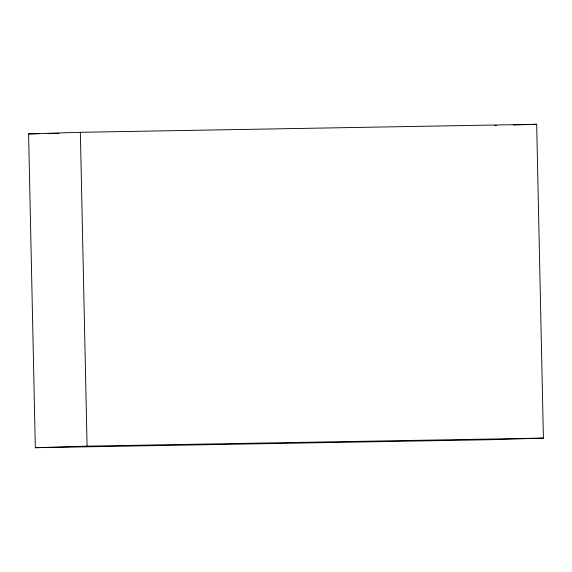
<?xml version="1.0" encoding="UTF-8"?>
<svg xmlns="http://www.w3.org/2000/svg" width="572" height="572" viewBox="0 0 572 572"><rect width="100%" height="100%" fill="white"/><g stroke="black" fill="none" stroke-linecap="round" stroke-linejoin="round"><path stroke-width="0.86" d="M28.6 133.891L80.352 132.311L536.672 124.281L543.4 438.109L491.648 439.689L35.328 447.719L28.6 133.891L39.318 133.705M494.737 125.561L496.517 125.504M513.47 124.989L529.529 124.496M532.21 124.417L536.672 124.281M35.328 447.719L87.08 446.139L543.4 438.109M47.354 133.562L58.959 133.362M80.352 132.311L87.08 446.139"/></g></svg>
